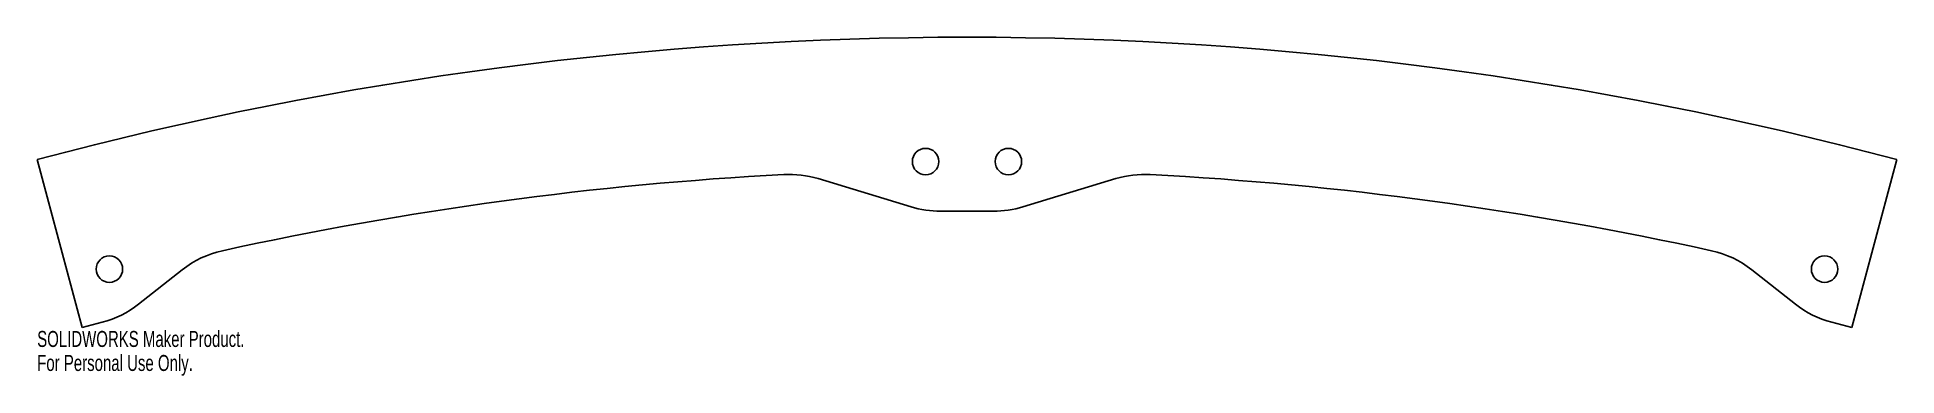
# Model space of a CAD drawing. Header units: millimetres. Extents: x -281 to 281, y 983 to 1085.
import ezdxf

# ---------------------------------------------------------------- set-up
doc = ezdxf.new("R2010")
doc.units = ezdxf.units.MM
doc.styles.add('SLDTEXTSTYLE0', font='TXT', dxfattribs={"width": 0.7})

msp = doc.modelspace()

# ---------------------------------------------------------------- linework, layer by layer
at = {"color": 7, "linetype": 'Continuous', "lineweight": 25}
for p, q in [((-267.23, 997.32), (-280.82, 1048.03)), ((267.23, 997.32), (280.82, 1048.03)), ((-16.9, 1033.76), (-45, 1042.29)), ((16.9, 1033.76), (45, 1042.29)), ((-250.18, 1004.39), (-236.99, 1014.78)), ((250.18, 1004.39), (236.99, 1014.78)), ((-261.16, 998.93), (-267.23, 997.32)), ((267.23, 997.32), (261.16, 998.93))]:
    msp.add_line(p, q, dxfattribs=at)
for centre in [(-12.5, 1047.43), (12.5, 1047.43), (-259.02, 1014.97), (259.02, 1014.97)]:
    msp.add_circle(centre, 4, dxfattribs=at)
for centre, radius, start, end in [((0, 0), 1085, 75, 105), ((0, 0), 1045, 93.03325, 102.42679), ((-53.71, 1013.58), 30, 73.1204, 93.0333), ((53.71, 1013.58), 30, 86.9667, 106.8796), ((0, 0), 1045, 77.57321, 86.96675), ((-8.19, 1062.47), 30, 253.1204, 270.4419), ((8.19, 1062.47), 30, 269.5581, 286.8796), ((0, 0), 1032.5, 89.55813, 90.44187), ((-218.42, 991.22), 30, 102.4268, 128.241), ((218.42, 991.22), 30, 51.759, 77.5732), ((-268.75, 1027.95), 30, 284.6516, 308.241), ((268.75, 1027.95), 30, 231.759, 255.3484)]:
    msp.add_arc(centre, radius, start, end, dxfattribs=at)

# ---------------------------------------------------------------- texts
at = {"color": 7, "linetype": 'Continuous', "char_height": 4.8336, "attachment_point": 1, "style": 'SLDTEXTSTYLE0'}
for s, insert in [('SOLIDWORKS Maker Product.', (-280.82, 996.3)), ('For Personal Use Only.', (-280.82, 989.05))]:
    msp.add_mtext(s, dxfattribs=dict(at, insert=insert))

doc.saveas('drawing.dxf')
